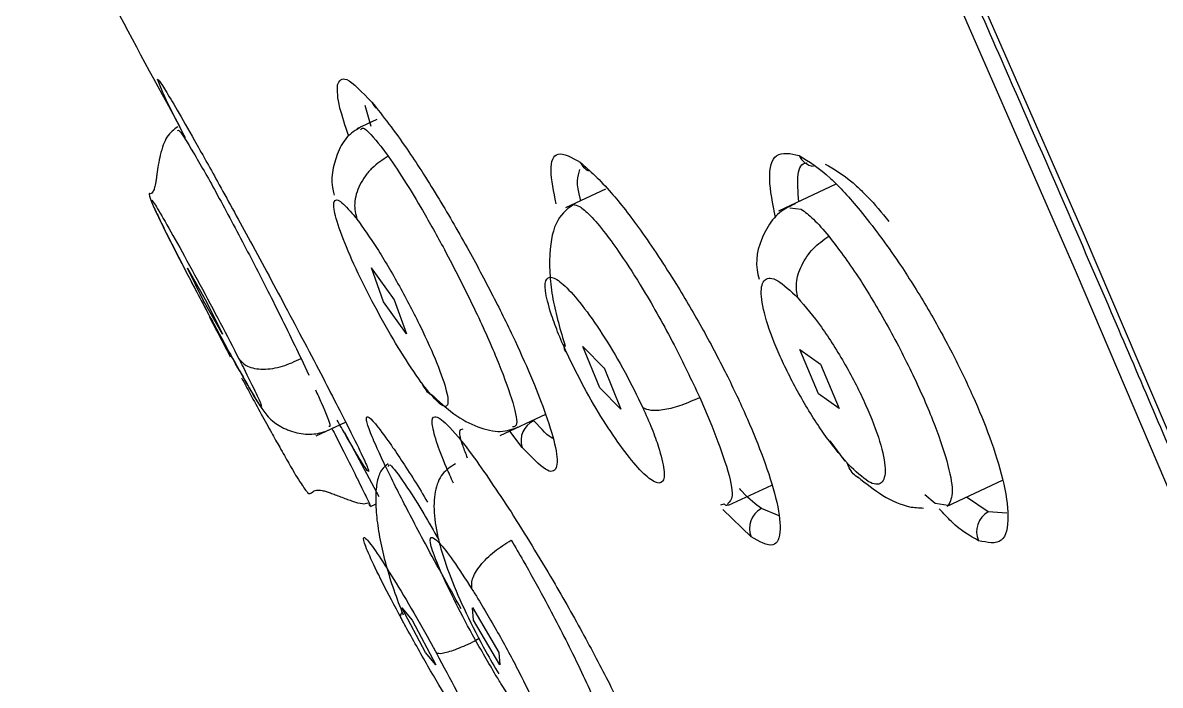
# Model space of a CAD drawing. Header units: millimetres. Extents: x 6110 to 6704, y -3675 to -2835.
# Drawn here: x 6568.306 to 6570.996, y -3194.809 to -3193.244 of the extents above; entities that cross this region are included whole.
import ezdxf

# ---------------------------------------------------------------- set-up
doc = ezdxf.new("R2010")
doc.units = ezdxf.units.MM
doc.header["$LTSCALE"] = 0.1
doc.layers.get('0').update_dxf_attribs({"lineweight": 13})

msp = doc.modelspace()

# ---------------------------------------------------------------- linework, layer by layer
at = {"linetype": 'Continuous', "lineweight": 25}
for p, q in [((6568.6338, -3193.4006), (6568.6243, -3193.3774)), ((6569.13, -3193.489), (6569.116, -3193.4396)), ((6569.1432, -3193.4724), (6569.0958, -3193.4946)), ((6569.153, -3193.5357), (6569.1704, -3193.5592)), ((6570.2287, -3193.6254), (6570.0929, -3193.689)), ((6569.684, -3193.6365), (6569.5892, -3193.6809)), ((6570.1199, -3193.6811), (6570.1463, -3193.6838)), ((6568.733, -3193.8993), (6568.6953, -3193.8232)), ((6568.6953, -3193.8232), (6568.7407, -3193.9032)), ((6569.13, -3193.8224), (6569.184, -3193.8987)), ((6569.1593, -3193.9028), (6569.1303, -3193.8226)), ((6568.7783, -3193.9794), (6568.733, -3193.8992)), ((6568.7404, -3193.9029), (6568.7783, -3193.9793)), ((6569.2132, -3193.9789), (6569.1593, -3193.9028)), ((6569.1839, -3193.8987), (6569.2131, -3193.9789)), ((6568.9614, -3194.0315), (6568.964, -3194.0368)), ((6569.6704, -3194.1061), (6569.6307, -3194.0085)), ((6569.6315, -3194.0092), (6569.681, -3194.0595)), ((6570.1432, -3194.0159), (6570.1925, -3194.0503)), ((6570.1875, -3194.1205), (6570.1433, -3194.0159)), ((6568.964, -3194.0368), (6568.9824, -3194.0761)), ((6569.6806, -3194.059), (6569.7201, -3194.1562)), ((6570.1925, -3194.0502), (6570.2367, -3194.1548)), ((6569.7201, -3194.1563), (6569.6704, -3194.1061)), ((6569.9066, -3194.1287), (6569.9355, -3194.1959)), ((6570.2367, -3194.1548), (6570.1873, -3194.1204)), ((6569.0001, -3194.2197), (6569.0694, -3194.1872)), ((6569.4351, -3194.2191), (6569.5425, -3194.1687)), ((6569.0665, -3194.212), (6569.1476, -3194.3626)), ((6569.4872, -3194.2473), (6569.4579, -3194.2083)), ((6570.2143, -3194.2314), (6570.25, -3194.2796)), ((6570.4918, -3194.3856), (6570.6229, -3194.3242)), ((6569.9751, -3194.3836), (6570.0769, -3194.3359)), ((6569.1283, -3194.3864), (6569.1413, -3194.3804)), ((6569.9566, -3194.3827), (6569.9643, -3194.3804)), ((6570.4635, -3194.3791), (6570.4391, -3194.3586)), ((6570.4942, -3194.3842), (6570.4635, -3194.3791)), ((6570.589, -3194.3992), (6570.5376, -3194.3641)), ((6570.0281, -3194.4583), (6569.9614, -3194.3937)), ((6570.0947, -3194.4088), (6570.0526, -3194.3914)), ((6570.6331, -3194.402), (6570.589, -3194.3992)), ((6569.202, -3194.626), (6569.2267, -3194.6552)), ((6569.2584, -3194.7315), (6569.202, -3194.626)), ((6569.3691, -3194.6254), (6569.4316, -3194.7312)), ((6569.3719, -3194.6552), (6569.3693, -3194.6257)), ((6569.2265, -3194.6549), (6569.2831, -3194.7607)), ((6569.4342, -3194.7606), (6569.3719, -3194.6552)), ((6569.2831, -3194.7607), (6569.2584, -3194.7314)), ((6569.4315, -3194.7312), (6569.4342, -3194.7606))]:
    msp.add_line(p, q, dxfattribs=at)
at = {"linetype": 'Continuous', "lineweight": 25, "flags": 128}
for points in [[(6572.7509, -3199.55), (6572.7817, -3199.521), (6572.8093, -3199.4068), (6572.7991, -3199.2145), (6572.7513, -3198.9459), (6572.6662, -3198.6037), (6572.5447, -3198.1911), (6572.388, -3197.7122), (6572.1976, -3197.1714), (6571.9753, -3196.5741), (6571.7232, -3195.926), (6571.4438, -3195.2332), (6571.1398, -3194.5026), (6570.8141, -3193.7412), (6570.4698, -3192.9561)], [(6572.6903, -3199.5347), (6572.7052, -3199.5248), (6572.7442, -3199.4325), (6572.7444, -3199.2595), (6572.7059, -3199.0077), (6572.6289, -3198.6794), (6572.5144, -3198.2779), (6572.3633, -3197.8073), (6572.1772, -3197.2722), (6571.958, -3196.6779), (6571.7078, -3196.0304), (6571.4292, -3195.336), (6571.1248, -3194.6017), (6570.7978, -3193.8347), (6570.4513, -3193.0428)]]:
    msp.add_lwpolyline(points, dxfattribs=at)
at = {"linetype": 'Continuous', "lineweight": 25}
for centre, radius, start, end in [((6569.1633, -3193.4187), 0.0341, 202.1809, 230.9958), ((6569.6621, -3193.5564), 0.0414, 203.4174, 243.6819), ((6570.1818, -3193.5397), 0.0436, 203.5945, 261.5985), ((6569.6033, -3194.009), 0.0181, 161.0972, 232.4992), ((6569.5358, -3194.2306), 0.0514, 114.4421, 198.9546), ((6570.0764, -3194.438), 0.0523, 117.0134, 202.8167), ((6570.614, -3194.4455), 0.0526, 118.3273, 204.413)]:
    msp.add_arc(centre, radius, start, end, dxfattribs=at)
for points, knots in [([(6564.9837, -3181.6773), (6565.0323, -3181.6929), (6565.1305, -3181.7242), (6565.3919, -3182), (6565.7643, -3182.5015), (6566.2672, -3183.2845), (6566.8606, -3184.2963), (6567.5205, -3185.4904), (6568.2376, -3186.8552), (6568.9801, -3188.3268), (6569.74, -3189.8903), (6570.4814, -3191.4736), (6571.1986, -3193.0595), (6571.8555, -3194.5759), (6572.4479, -3196.006), (6572.9467, -3197.2845), (6573.3492, -3198.3961), (6573.636, -3199.2934), (6573.7966, -3199.9574), (6573.8415, -3200.3734), (6573.768, -3200.428), (6573.735, -3200.4525)], [0, 0, 0, 0, 0.04229, 0.08533, 0.138911, 0.194045, 0.247626, 0.302761, 0.356342, 0.411476, 0.465057, 0.520191, 0.573772, 0.628906, 0.682487, 0.737622, 0.791202, 0.846337, 0.899918, 0.955052, 1, 1, 1, 1]), ([(6572.7768, -3199.666), (6572.7857, -3199.6633), (6572.816, -3199.654), (6572.8372, -3199.5844), (6572.8436, -3199.462), (6572.8272, -3199.2908), (6572.7795, -3199.0359), (6572.6888, -3198.6788), (6572.56, -3198.2493), (6572.3994, -3197.763), (6572.2101, -3197.2281), (6571.9833, -3196.6205), (6571.7558, -3196.0371), (6571.5257, -3195.4647), (6571.3116, -3194.9443), (6571.0968, -3194.4335), (6570.8715, -3193.9065), (6570.647, -3193.3904), (6570.4264, -3192.892), (6570.2064, -3192.4007), (6569.9717, -3191.8833), (6569.79, -3191.4904), (6569.705, -3191.3068)], [0, 0, 0, 0, 0.023573, 0.08049, 0.125319, 0.173301, 0.232298, 0.300033, 0.366492, 0.424592, 0.489306, 0.552139, 0.61571, 0.658744, 0.709633, 0.753028, 0.788973, 0.840737, 0.878519, 0.908178, 0.957079, 1, 1, 1, 1]), ([(6568.3852, -3192.923), (6568.4278, -3193.0116), (6568.5196, -3193.2027), (6568.6219, -3193.3882), (6568.6767, -3193.4877)], [0, 0, 0, 0, 0.463805, 1, 1, 1, 1]), ([(6568.6243, -3193.3774), (6568.625, -3193.3772), (6568.6265, -3193.3768), (6568.6423, -3193.4011), (6568.67, -3193.4476), (6568.7116, -3193.5203), (6568.7684, -3193.6221), (6568.8419, -3193.7559), (6568.9317, -3193.9223), (6568.9868, -3194.0272), (6569.016, -3194.0829)], [0, 0, 0, 0, 0.089865, 0.18685, 0.29096, 0.402177, 0.520551, 0.659696, 0.819533, 1, 1, 1, 1]), ([(6569.0499, -3193.3902), (6569.0549, -3193.3816), (6569.0657, -3193.3631), (6569.1088, -3193.4079), (6569.1317, -3193.4316)], [0, 0, 0, 0, 0.469655, 1, 1, 1, 1]), ([(6568.6905, -3193.5158), (6568.6828, -3193.5009), (6568.6581, -3193.4527), (6568.639, -3193.4136), (6568.6348, -3193.403), (6568.6338, -3193.4006)], [0, 0, 0, 0, 0.260156, 0.837028, 1, 1, 1, 1]), ([(6569.0769, -3193.5118), (6569.0688, -3193.4878), (6569.0498, -3193.4318), (6569.0499, -3193.4054), (6569.0499, -3193.3902)], [0, 0, 0, 0, 0.428576, 1, 1, 1, 1]), ([(6569.1317, -3193.4316), (6569.1581, -3193.4651), (6569.2044, -3193.5236), (6569.285, -3193.6499), (6569.3549, -3193.7698), (6569.4179, -3193.8878), (6569.4704, -3193.9947), (6569.5129, -3194.0901), (6569.5472, -3194.1784), (6569.5696, -3194.2547), (6569.571, -3194.3026), (6569.5466, -3194.309), (6569.5075, -3194.2683), (6569.4872, -3194.2473)], [0, 0, 0, 0, 0.120629, 0.210668, 0.298159, 0.376484, 0.451834, 0.522721, 0.593596, 0.684227, 0.782174, 0.887413, 1, 1, 1, 1]), ([(6568.6724, -3193.4899), (6568.6633, -3193.4962), (6568.6463, -3193.5081), (6568.6334, -3193.5446), (6568.6268, -3193.5775), (6568.6239, -3193.5969), (6568.622, -3193.6108), (6568.6206, -3193.6196), (6568.6193, -3193.6274), (6568.6178, -3193.6337), (6568.6163, -3193.6385), (6568.6095, -3193.6518), (6568.602, -3193.6412), (6568.6073, -3193.6611), (6568.6265, -3193.7021), (6568.6465, -3193.7421), (6568.6572, -3193.7634)], [0, 0, 0, 0, 0.12578, 0.237045, 0.282055, 0.318035, 0.33279, 0.345726, 0.357598, 0.369379, 0.382211, 0.39705, 0.553207, 0.736645, 0.859905, 1, 1, 1, 1]), ([(6569.1058, -3193.49), (6569.0934, -3193.4974), (6569.0694, -3193.5118), (6569.0441, -3193.563), (6569.0316, -3193.6139), (6569.0419, -3193.649), (6569.0425, -3193.651)], [0, 0, 0, 0, 0.276354, 0.534454, 0.97357, 1, 1, 1, 1]), ([(6569.1046, -3193.4967), (6569.1064, -3193.4945), (6569.1124, -3193.4869), (6569.1362, -3193.5154), (6569.153, -3193.5357)], [0, 0, 0, 0, 0.289856, 1, 1, 1, 1]), ([(6568.6723, -3193.4987), (6568.6732, -3193.4977), (6568.6758, -3193.4951), (6568.7079, -3193.5467), (6568.7611, -3193.6399), (6568.8273, -3193.7637), (6568.885, -3193.8759), (6568.9294, -3193.965), (6568.9505, -3194.0088), (6568.9614, -3194.0315)], [0, 0, 0, 0, 0.100871, 0.274234, 0.453288, 0.636204, 0.802164, 0.897181, 1, 1, 1, 1]), ([(6570.0855, -3193.7037), (6570.0793, -3193.6715), (6570.0662, -3193.6029), (6570.0831, -3193.5447), (6570.1217, -3193.5528), (6570.1419, -3193.5571)], [0, 0, 0, 0, 0.296979, 0.631319, 1, 1, 1, 1]), ([(6569.1704, -3193.5592), (6569.157, -3193.5677), (6569.1365, -3193.5808), (6569.1154, -3193.6056), (6569.1024, -3193.6266), (6569.094, -3193.6487), (6569.0886, -3193.677), (6569.0932, -3193.6957), (6569.0962, -3193.7079)], [0, 0, 0, 0, 0.239402, 0.368346, 0.500029, 0.631686, 0.76061, 1, 1, 1, 1]), ([(6569.1704, -3193.5592), (6569.1841, -3193.5794), (6569.209, -3193.6159), (6569.2546, -3193.692), (6569.3103, -3193.7911), (6569.3733, -3193.9157), (6569.4295, -3194.0407), (6569.4652, -3194.1375), (6569.479, -3194.1965), (6569.4684, -3194.1981), (6569.4639, -3194.1987)], [0, 0, 0, 0, 0.104524, 0.189433, 0.299984, 0.455455, 0.598549, 0.743044, 0.893114, 1, 1, 1, 1]), ([(6569.5672, -3193.6714), (6569.5615, -3193.6429), (6569.5494, -3193.5827), (6569.5667, -3193.5417), (6569.6043, -3193.5622), (6569.6241, -3193.5729)], [0, 0, 0, 0, 0.300566, 0.633886, 1, 1, 1, 1]), ([(6569.6241, -3193.5729), (6569.6473, -3193.5937), (6569.6888, -3193.6308), (6569.7695, -3193.7354), (6569.8448, -3193.8486), (6569.9155, -3193.9692), (6569.9728, -3194.0783), (6570.0212, -3194.1816), (6570.0611, -3194.2803), (6570.0906, -3194.3736), (6570.101, -3194.4486), (6570.085, -3194.4897), (6570.0477, -3194.4691), (6570.0281, -3194.4583)], [0, 0, 0, 0, 0.111021, 0.197934, 0.298781, 0.374954, 0.451227, 0.522127, 0.592988, 0.678575, 0.774949, 0.882081, 1, 1, 1, 1]), ([(6570.141, -3193.6665), (6570.1392, -3193.6433), (6570.1356, -3193.5993), (6570.1476, -3193.5742), (6570.1603, -3193.5751), (6570.1609, -3193.5752)], [0, 0, 0, 0, 0.513093, 0.976179, 1, 1, 1, 1]), ([(6570.1419, -3193.5571), (6570.1652, -3193.5717), (6570.207, -3193.598), (6570.2902, -3193.6892), (6570.3692, -3193.7952), (6570.4436, -3193.9131), (6570.5033, -3194.0212), (6570.5541, -3194.1265), (6570.5958, -3194.229), (6570.6272, -3194.3299), (6570.6402, -3194.4188), (6570.6256, -3194.4799), (6570.5867, -3194.4717), (6570.5661, -3194.4673)], [0, 0, 0, 0, 0.108633, 0.194825, 0.299319, 0.374763, 0.450162, 0.520784, 0.591356, 0.673529, 0.769054, 0.877869, 1, 1, 1, 1]), ([(6569.6256, -3193.6639), (6569.6253, -3193.6631), (6569.6133, -3193.6231), (6569.6185, -3193.6067), (6569.6235, -3193.5907)], [0, 0, 0, 0, 0.019705, 1, 1, 1, 1]), ([(6570.2036, -3193.5776), (6570.2243, -3193.5894), (6570.2511, -3193.6047), (6570.2881, -3193.6394), (6570.316, -3193.6669), (6570.3373, -3193.6926), (6570.3542, -3193.713)], [0, 0, 0, 0, 0.483826, 0.627417, 0.704793, 1, 1, 1, 1]), ([(6568.6562, -3193.7613), (6568.6444, -3193.7376), (6568.6213, -3193.6914), (6568.608, -3193.6605), (6568.6126, -3193.6631), (6568.636, -3193.7014), (6568.6754, -3193.7711), (6568.7238, -3193.8598), (6568.7745, -3193.9549), (6568.8028, -3194.01), (6568.8171, -3194.0376)], [0, 0, 0, 0, 0.129904, 0.253097, 0.374834, 0.500548, 0.62927, 0.755198, 0.877036, 1, 1, 1, 1]), ([(6569.2482, -3194.0933), (6569.2324, -3194.0705), (6569.2017, -3194.026), (6569.1499, -3193.9363), (6569.1026, -3193.8449), (6569.0646, -3193.76), (6569.0424, -3193.6953), (6569.0394, -3193.6617), (6569.0543, -3193.6596), (6569.0771, -3193.6853), (6569.0886, -3193.6982)], [0, 0, 0, 0, 0.12904, 0.251835, 0.374265, 0.500609, 0.628873, 0.753959, 0.875845, 1, 1, 1, 1]), ([(6569.6123, -3193.6704), (6569.5969, -3193.6811), (6569.5659, -3193.7026), (6569.551, -3193.7722), (6569.5517, -3193.84), (6569.5602, -3193.9127), (6569.5775, -3193.9705), (6569.5888, -3194.0082)], [0, 0, 0, 0, 0.252138, 0.508579, 0.637124, 0.762924, 1, 1, 1, 1]), ([(6569.607, -3193.6731), (6569.6118, -3193.6738), (6569.622, -3193.6754), (6569.648, -3193.6978), (6569.6812, -3193.7367), (6569.7236, -3193.7956), (6569.7789, -3193.8817), (6569.8463, -3194.0015), (6569.887, -3194.0875), (6569.9066, -3194.1287)], [0, 0, 0, 0, 0.1039032, 0.219717, 0.3511814, 0.4603721, 0.6113683, 0.8133981, 1, 1, 1, 1]), ([(6570.1324, -3193.6715), (6570.1176, -3193.6786), (6570.0891, -3193.6924), (6570.0548, -3193.7435), (6570.0352, -3193.8003), (6570.0451, -3193.8419), (6570.0469, -3193.8492)], [0, 0, 0, 0, 0.262877, 0.505517, 0.913734, 1, 1, 1, 1]), ([(6569.0886, -3193.6982), (6569.0899, -3193.6997), (6569.0924, -3193.7028), (6569.0949, -3193.7062), (6569.0962, -3193.7079)], [0, 0, 0, 0, 0.498344, 1, 1, 1, 1]), ([(6569.0962, -3193.7079), (6569.1117, -3193.7294), (6569.1425, -3193.7724), (6569.1972, -3193.8654), (6569.2479, -3193.9625), (6569.2879, -3194.0516), (6569.3109, -3194.1184), (6569.3133, -3194.1525), (6569.2957, -3194.1512), (6569.2696, -3194.1201), (6569.2566, -3194.1045)], [0, 0, 0, 0, 0.125077, 0.250369, 0.375363, 0.50011, 0.624759, 0.749557, 0.874651, 1, 1, 1, 1]), ([(6570.1463, -3193.6838), (6570.1557, -3193.6906), (6570.1743, -3193.7043), (6570.1993, -3193.7332), (6570.2117, -3193.7476)], [0, 0, 0, 0, 0.4999687, 1, 1, 1, 1]), ([(6568.6533, -3193.7557), (6568.6672, -3193.7829), (6568.6955, -3193.8382), (6568.7482, -3193.9377), (6568.7973, -3194.0279), (6568.8424, -3194.1085), (6568.8717, -3194.1568), (6568.8901, -3194.1807), (6568.9123, -3194.1958), (6568.9247, -3194.2022), (6568.9373, -3194.2076), (6568.9547, -3194.2129), (6568.9815, -3194.2168), (6569.0049, -3194.2147), (6569.0282, -3194.2068), (6569.0375, -3194.202), (6569.0418, -3194.1997)], [0, 0, 0, 0, 0.132751, 0.26965, 0.406205, 0.527175, 0.698639, 0.79691, 0.827917, 0.841277, 0.854139, 0.880221, 0.907851, 0.960689, 0.981535, 1, 1, 1, 1]), ([(6568.8277, -3194.0585), (6568.8388, -3194.0809), (6568.8612, -3194.1258), (6568.8733, -3194.1546), (6568.8664, -3194.148), (6568.8406, -3194.105), (6568.7998, -3194.0325), (6568.7504, -3193.9416), (6568.6985, -3193.8439), (6568.6703, -3193.7889), (6568.6562, -3193.7613)], [0, 0, 0, 0, 0.124867, 0.2502, 0.37524, 0.500016, 0.624695, 0.749513, 0.87462, 1, 1, 1, 1]), ([(6570.1384, -3193.8932), (6570.1365, -3193.8819), (6570.1325, -3193.8581), (6570.1458, -3193.8162), (6570.1729, -3193.7758), (6570.199, -3193.7569), (6570.2117, -3193.7476)], [0, 0, 0, 0, 0.232883, 0.488853, 0.751061, 1, 1, 1, 1]), ([(6570.2117, -3193.7476), (6570.2345, -3193.7777), (6570.2767, -3193.8334), (6570.3462, -3193.9487), (6570.4083, -3194.0674), (6570.4602, -3194.1847), (6570.4939, -3194.283), (6570.5085, -3194.3572), (6570.499, -3194.3751), (6570.4942, -3194.3842)], [0, 0, 0, 0, 0.155651, 0.289124, 0.433583, 0.573911, 0.714536, 0.854401, 1, 1, 1, 1]), ([(6569.5546, -3193.9295), (6569.5493, -3193.9104), (6569.5387, -3193.8727), (6569.5427, -3193.8453), (6569.5604, -3193.8426), (6569.5916, -3193.8666), (6569.6338, -3193.9161), (6569.6822, -3193.9865), (6569.7314, -3194.0695), (6569.7584, -3194.125), (6569.7719, -3194.1526)], [0, 0, 0, 0, 0.125391, 0.247113, 0.367402, 0.489929, 0.61701, 0.745339, 0.872971, 1, 1, 1, 1]), ([(6570.255, -3194.2837), (6570.2367, -3194.2618), (6570.2003, -3194.2183), (6570.1432, -3194.1263), (6570.0947, -3194.0311), (6570.0615, -3193.9441), (6570.0486, -3193.8788), (6570.058, -3193.8451), (6570.088, -3193.8459), (6570.1215, -3193.8774), (6570.1384, -3193.8932)], [0, 0, 0, 0, 0.12521, 0.248561, 0.372033, 0.495662, 0.618928, 0.743084, 0.870615, 1, 1, 1, 1]), ([(6570.1384, -3193.8932), (6570.1569, -3193.9149), (6570.1936, -3193.958), (6570.2521, -3194.051), (6570.3016, -3194.1477), (6570.3357, -3194.2362), (6570.349, -3194.3027), (6570.3392, -3194.3366), (6570.3085, -3194.3349), (6570.275, -3194.3031), (6570.2583, -3194.2873)], [0, 0, 0, 0, 0.1260786, 0.2507107, 0.3741564, 0.4973673, 0.6214019, 0.7468595, 0.8735188, 1, 1, 1, 1]), ([(6568.7469, -3193.9375), (6568.7544, -3193.9521), (6568.7695, -3193.9812), (6568.7877, -3194.0156), (6568.7968, -3194.0328)], [0, 0, 0, 0, 0.499959, 1, 1, 1, 1]), ([(6569.5923, -3194.0233), (6569.5847, -3194.0063), (6569.5694, -3193.9723), (6569.5596, -3193.9438), (6569.5546, -3193.9295)], [0, 0, 0, 0, 0.499955, 1, 1, 1, 1]), ([(6569.8096, -3194.2464), (6569.8149, -3194.2658), (6569.8257, -3194.3046), (6569.821, -3194.3322), (6569.8009, -3194.3323), (6569.7673, -3194.304), (6569.7251, -3194.2526), (6569.6789, -3194.1845), (6569.6319, -3194.1046), (6569.6056, -3194.0507), (6569.5923, -3194.0233)], [0, 0, 0, 0, 0.127069, 0.254776, 0.383157, 0.50983, 0.632, 0.75227, 0.874292, 1, 1, 1, 1]), ([(6568.8171, -3194.0376), (6568.823, -3194.0442), (6568.8321, -3194.0544), (6568.8541, -3194.0608), (6568.8741, -3194.0627), (6568.8966, -3194.0608), (6568.9271, -3194.0542), (6568.9494, -3194.0436), (6568.964, -3194.0368)], [0, 0, 0, 0, 0.237025, 0.36533, 0.496838, 0.628824, 0.75847, 1, 1, 1, 1]), ([(6568.8171, -3194.0376), (6568.8189, -3194.0412), (6568.8225, -3194.0483), (6568.8259, -3194.0551), (6568.8277, -3194.0585)], [0, 0, 0, 0, 0.497569, 1, 1, 1, 1]), ([(6568.8234, -3194.0826), (6568.8302, -3194.0953), (6568.8542, -3194.1399), (6568.8872, -3194.2001), (6568.9072, -3194.2353), (6568.9136, -3194.2466)], [0, 0, 0, 0, 0.212584, 0.748593, 1, 1, 1, 1]), ([(6569.016, -3194.0829), (6569.04, -3194.1294), (6569.082, -3194.2107), (6569.115, -3194.279), (6569.1264, -3194.3069), (6569.1205, -3194.3023), (6569.1007, -3194.2711), (6569.0764, -3194.2301), (6569.0561, -3194.1943), (6569.0493, -3194.1824)], [0, 0, 0, 0, 0.2159915, 0.3772472, 0.5340432, 0.6745099, 0.8095681, 0.9365273, 1, 1, 1, 1]), ([(6568.9981, -3194.1107), (6569.0028, -3194.1211), (6569.0213, -3194.162), (6569.0359, -3194.1995), (6569.0312, -3194.1979), (6569.0295, -3194.1973)], [0, 0, 0, 0, 0.179531, 0.705449, 1, 1, 1, 1]), ([(6569.2566, -3194.1045), (6569.2552, -3194.1027), (6569.2525, -3194.0991), (6569.2496, -3194.0952), (6569.2482, -3194.0933)], [0, 0, 0, 0, 0.500111, 1, 1, 1, 1]), ([(6569.2482, -3194.0933), (6569.2535, -3194.1033), (6569.2603, -3194.1164), (6569.2736, -3194.1237), (6569.2766, -3194.1254)], [0, 0, 0, 0, 0.770282, 1, 1, 1, 1]), ([(6569.2718, -3194.1211), (6569.2895, -3194.1376), (6569.326, -3194.1717), (6569.3837, -3194.2016), (6569.4376, -3194.2135), (6569.4643, -3194.2037), (6569.4777, -3194.1987)], [0, 0, 0, 0, 0.235162, 0.484391, 0.741484, 1, 1, 1, 1]), ([(6569.7719, -3194.1526), (6569.7777, -3194.1552), (6569.7898, -3194.1605), (6569.8233, -3194.1582), (6569.8645, -3194.1477), (6569.8928, -3194.135), (6569.9066, -3194.1287)], [0, 0, 0, 0, 0.233241, 0.488306, 0.749779, 1, 1, 1, 1]), ([(6569.7719, -3194.1526), (6569.7795, -3194.1696), (6569.7948, -3194.2037), (6569.8046, -3194.2322), (6569.8096, -3194.2464)], [0, 0, 0, 0, 0.499927, 1, 1, 1, 1]), ([(6569.3427, -3194.6283), (6569.3118, -3194.5727), (6569.2569, -3194.4741), (6569.1901, -3194.346), (6569.1492, -3194.2618), (6569.1262, -3194.2084), (6569.1168, -3194.1792), (6569.1198, -3194.1705), (6569.1378, -3194.1873), (6569.1746, -3194.2371), (6569.2176, -3194.301), (6569.2529, -3194.3588), (6569.2634, -3194.3762)], [0, 0, 0, 0, 0.143935, 0.255125, 0.378343, 0.456032, 0.539874, 0.629856, 0.725969, 0.828271, 0.948514, 1, 1, 1, 1]), ([(6569.3243, -3194.3311), (6569.3187, -3194.3186), (6569.3008, -3194.2794), (6569.2823, -3194.2292), (6569.2714, -3194.1856), (6569.2779, -3194.1682), (6569.3076, -3194.1881), (6569.3676, -3194.2595), (6569.4283, -3194.3509), (6569.4605, -3194.3993)], [0, 0, 0, 0, 0.056284, 0.177146, 0.306298, 0.443608, 0.605061, 0.79054, 1, 1, 1, 1]), ([(6569.5593, -3194.2258), (6569.5592, -3194.2258), (6569.5499, -3194.2229), (6569.5322, -3194.2033), (6569.5146, -3194.1838)], [0, 0, 0, 0, 0.010174, 1, 1, 1, 1]), ([(6569.037, -3194.2021), (6569.0404, -3194.2087), (6569.0548, -3194.2368), (6569.0762, -3194.2791), (6569.1022, -3194.3309), (6569.119, -3194.3653), (6569.1285, -3194.3852), (6569.127, -3194.3832), (6569.1264, -3194.3823)], [0, 0, 0, 0, 0.0561824, 0.2402828, 0.4455157, 0.6795042, 0.863402, 1, 1, 1, 1]), ([(6569.3578, -3194.2721), (6569.354, -3194.2623), (6569.3434, -3194.2349), (6569.336, -3194.2048), (6569.3436, -3194.2038), (6569.3475, -3194.2033)], [0, 0, 0, 0, 0.216272, 0.606882, 1, 1, 1, 1]), ([(6569.9355, -3194.1959), (6569.9482, -3194.2295), (6569.9746, -3194.2995), (6569.9884, -3194.3664), (6569.9778, -3194.3754), (6569.9731, -3194.3794)], [0, 0, 0, 0, 0.339064, 0.704312, 1, 1, 1, 1]), ([(6568.9136, -3194.2466), (6568.921, -3194.2597), (6568.9422, -3194.2975), (6568.9647, -3194.3346), (6568.9833, -3194.3597), (6568.9867, -3194.3557), (6568.9968, -3194.3484), (6569.0057, -3194.3477), (6569.0124, -3194.3485), (6569.0184, -3194.3498), (6569.0249, -3194.3516), (6569.0342, -3194.3546), (6569.0458, -3194.359), (6569.0636, -3194.3659), (6569.0858, -3194.374), (6569.1089, -3194.3815), (6569.1179, -3194.3792), (6569.1217, -3194.3782)], [0, 0, 0, 0, 0.091624, 0.262917, 0.415088, 0.621665, 0.680922, 0.701955, 0.719331, 0.727493, 0.735761, 0.753759, 0.775185, 0.80075, 0.864334, 0.942388, 1, 1, 1, 1]), ([(6569.1704, -3194.2855), (6569.1646, -3194.2896), (6569.1531, -3194.2978), (6569.1434, -3194.3257), (6569.1395, -3194.3636), (6569.1419, -3194.4108), (6569.1502, -3194.4648), (6569.164, -3194.5231), (6569.1824, -3194.5833), (6569.1978, -3194.6229), (6569.2053, -3194.6424)], [0, 0, 0, 0, 0.132118, 0.262292, 0.390156, 0.5158, 0.639575, 0.761714, 0.882241, 1, 1, 1, 1]), ([(6569.171, -3194.2923), (6569.1714, -3194.2899), (6569.1728, -3194.2823), (6569.2014, -3194.3198), (6569.2434, -3194.3842), (6569.2777, -3194.4439), (6569.2899, -3194.465)], [0, 0, 0, 0, 0.151253, 0.478988, 0.81525, 1, 1, 1, 1]), ([(6569.3292, -3194.2855), (6569.3181, -3194.2927), (6569.2948, -3194.3077), (6569.2787, -3194.3506), (6569.2769, -3194.4074), (6569.2903, -3194.4765), (6569.3166, -3194.5547), (6569.3543, -3194.6401), (6569.3944, -3194.7191), (6569.4214, -3194.7645), (6569.4317, -3194.782)], [0, 0, 0, 0, 0.10937, 0.229467, 0.356441, 0.486989, 0.620153, 0.758427, 0.907446, 1, 1, 1, 1]), ([(6570.2583, -3194.2873), (6570.2577, -3194.2867), (6570.2566, -3194.2855), (6570.2555, -3194.2843), (6570.255, -3194.2837)], [0, 0, 0, 0, 0.500706, 1, 1, 1, 1]), ([(6570.2852, -3194.3207), (6570.2807, -3194.318), (6570.2665, -3194.3095), (6570.2597, -3194.2942), (6570.255, -3194.2837)], [0, 0, 0, 0, 0.317354, 1, 1, 1, 1]), ([(6570.2803, -3194.3166), (6570.2999, -3194.3322), (6570.3404, -3194.3643), (6570.3956, -3194.3886), (6570.425, -3194.3897), (6570.4359, -3194.3901)], [0, 0, 0, 0, 0.37256, 0.7683922, 1, 1, 1, 1]), ([(6570.0526, -3194.3914), (6570.0387, -3194.3811), (6570.0231, -3194.3695), (6570.0028, -3194.3464), (6570.0005, -3194.3438)], [0, 0, 0, 0, 0.887852, 1, 1, 1, 1]), ([(6569.1264, -3194.3823), (6569.1276, -3194.385), (6569.1289, -3194.3881), (6569.1248, -3194.3806), (6569.1244, -3194.3798)], [0, 0, 0, 0, 0.884839, 1, 1, 1, 1]), ([(6569.9731, -3194.3794), (6569.9727, -3194.382), (6569.972, -3194.3867), (6569.9666, -3194.3823), (6569.9642, -3194.3803)], [0, 0, 0, 0, 0.562178, 1, 1, 1, 1]), ([(6569.4605, -3194.3993), (6569.4936, -3194.4525), (6569.5515, -3194.5453), (6569.6335, -3194.6909), (6569.6964, -3194.8102), (6569.7455, -3194.9112), (6569.7795, -3194.9893), (6569.8001, -3195.0465), (6569.8079, -3195.0852), (6569.7982, -3195.0973), (6569.7647, -3195.0711), (6569.7233, -3195.0168), (6569.7019, -3194.9886)], [0, 0, 0, 0, 0.135978, 0.23747, 0.336019, 0.424243, 0.509132, 0.589025, 0.66889, 0.771026, 0.881396, 1, 1, 1, 1]), ([(6570.5661, -3194.4673), (6570.5462, -3194.4564), (6570.5189, -3194.4413), (6570.483, -3194.4028), (6570.4732, -3194.3923)], [0, 0, 0, 0, 0.727229, 1, 1, 1, 1]), ([(6569.2013, -3194.6514), (6569.1855, -3194.6217), (6569.1548, -3194.5638), (6569.1238, -3194.4989), (6569.1091, -3194.4611), (6569.1136, -3194.4561), (6569.1373, -3194.4861), (6569.1761, -3194.5459), (6569.2243, -3194.6261), (6569.2577, -3194.6856), (6569.2745, -3194.7156)], [0, 0, 0, 0, 0.129038, 0.251841, 0.374263, 0.500604, 0.628862, 0.753952, 0.875843, 1, 1, 1, 1]), ([(6569.4215, -3194.78), (6569.404, -3194.75), (6569.3697, -3194.6914), (6569.3234, -3194.6028), (6569.2883, -3194.5282), (6569.2688, -3194.4754), (6569.2685, -3194.4539), (6569.2876, -3194.4672), (6569.3218, -3194.5102), (6569.3527, -3194.5578), (6569.3682, -3194.5818)], [0, 0, 0, 0, 0.128578, 0.251041, 0.373434, 0.500111, 0.629057, 0.75482, 0.876746, 1, 1, 1, 1]), ([(6569.3682, -3194.5818), (6569.3676, -3194.5742), (6569.3665, -3194.5625), (6569.3761, -3194.5422), (6569.3875, -3194.5256), (6569.4029, -3194.5088), (6569.4265, -3194.4876), (6569.4475, -3194.4746), (6569.4612, -3194.4662)], [0, 0, 0, 0, 0.237054, 0.365399, 0.496843, 0.628847, 0.758443, 1, 1, 1, 1]), ([(6569.4612, -3194.4662), (6569.4706, -3194.4822), (6569.4958, -3194.5251), (6569.546, -3194.6158), (6569.598, -3194.7165), (6569.6395, -3194.803), (6569.6739, -3194.88), (6569.7044, -3194.9578), (6569.7053, -3194.9796), (6569.7058, -3194.9908)], [0, 0, 0, 0, 0.078194, 0.208995, 0.400585, 0.508234, 0.610938, 0.800708, 1, 1, 1, 1]), ([(6569.3682, -3194.5818), (6569.3705, -3194.5855), (6569.3752, -3194.5929), (6569.3799, -3194.6006), (6569.3823, -3194.6045)], [0, 0, 0, 0, 0.4979283, 1, 1, 1, 1]), ([(6569.3823, -3194.6045), (6569.4002, -3194.6345), (6569.436, -3194.6946), (6569.4864, -3194.7896), (6569.5247, -3194.8704), (6569.5455, -3194.9261), (6569.5458, -3194.9482), (6569.5252, -3194.9332), (6569.4874, -3194.8846), (6569.4534, -3194.8311), (6569.4363, -3194.8044)], [0, 0, 0, 0, 0.124869, 0.250199, 0.375242, 0.500025, 0.62471, 0.749526, 0.874634, 1, 1, 1, 1]), ([(6569.2013, -3194.6514), (6569.1996, -3194.648), (6569.1978, -3194.6441), (6569.2025, -3194.6371), (6569.2032, -3194.6362)], [0, 0, 0, 0, 0.871091, 1, 1, 1, 1]), ([(6569.211, -3194.6692), (6569.2094, -3194.6663), (6569.2061, -3194.6603), (6569.2029, -3194.6544), (6569.2013, -3194.6514)], [0, 0, 0, 0, 0.500054, 1, 1, 1, 1]), ([(6569.284, -3194.7328), (6569.3006, -3194.7637), (6569.3337, -3194.8253), (6569.3689, -3194.8977), (6569.3859, -3194.9404), (6569.3818, -3194.9466), (6569.3573, -3194.9154), (6569.3161, -3194.8517), (6569.2641, -3194.7647), (6569.2287, -3194.7011), (6569.211, -3194.6692)], [0, 0, 0, 0, 0.1250828, 0.2503697, 0.3753674, 0.5001074, 0.624755, 0.7495552, 0.8746375, 1, 1, 1, 1]), ([(6569.3854, -3194.6987), (6569.3799, -3194.7016), (6569.367, -3194.7086), (6569.3475, -3194.7172), (6569.3278, -3194.7253), (6569.3109, -3194.7309), (6569.2932, -3194.7353), (6569.2876, -3194.7338), (6569.284, -3194.7328)], [0, 0, 0, 0, 0.110137, 0.260945, 0.415002, 0.569047, 0.719917, 1, 1, 1, 1]), ([(6569.2745, -3194.7156), (6569.2761, -3194.7185), (6569.2793, -3194.7242), (6569.2824, -3194.73), (6569.284, -3194.7328)], [0, 0, 0, 0, 0.498353, 1, 1, 1, 1]), ([(6569.4363, -3194.8044), (6569.4339, -3194.8004), (6569.429, -3194.7924), (6569.424, -3194.7841), (6569.4215, -3194.78)], [0, 0, 0, 0, 0.4997726, 1, 1, 1, 1])]:
    msp.add_open_spline(points, degree=3, knots=knots, dxfattribs=at)

doc.saveas('drawing.dxf')
